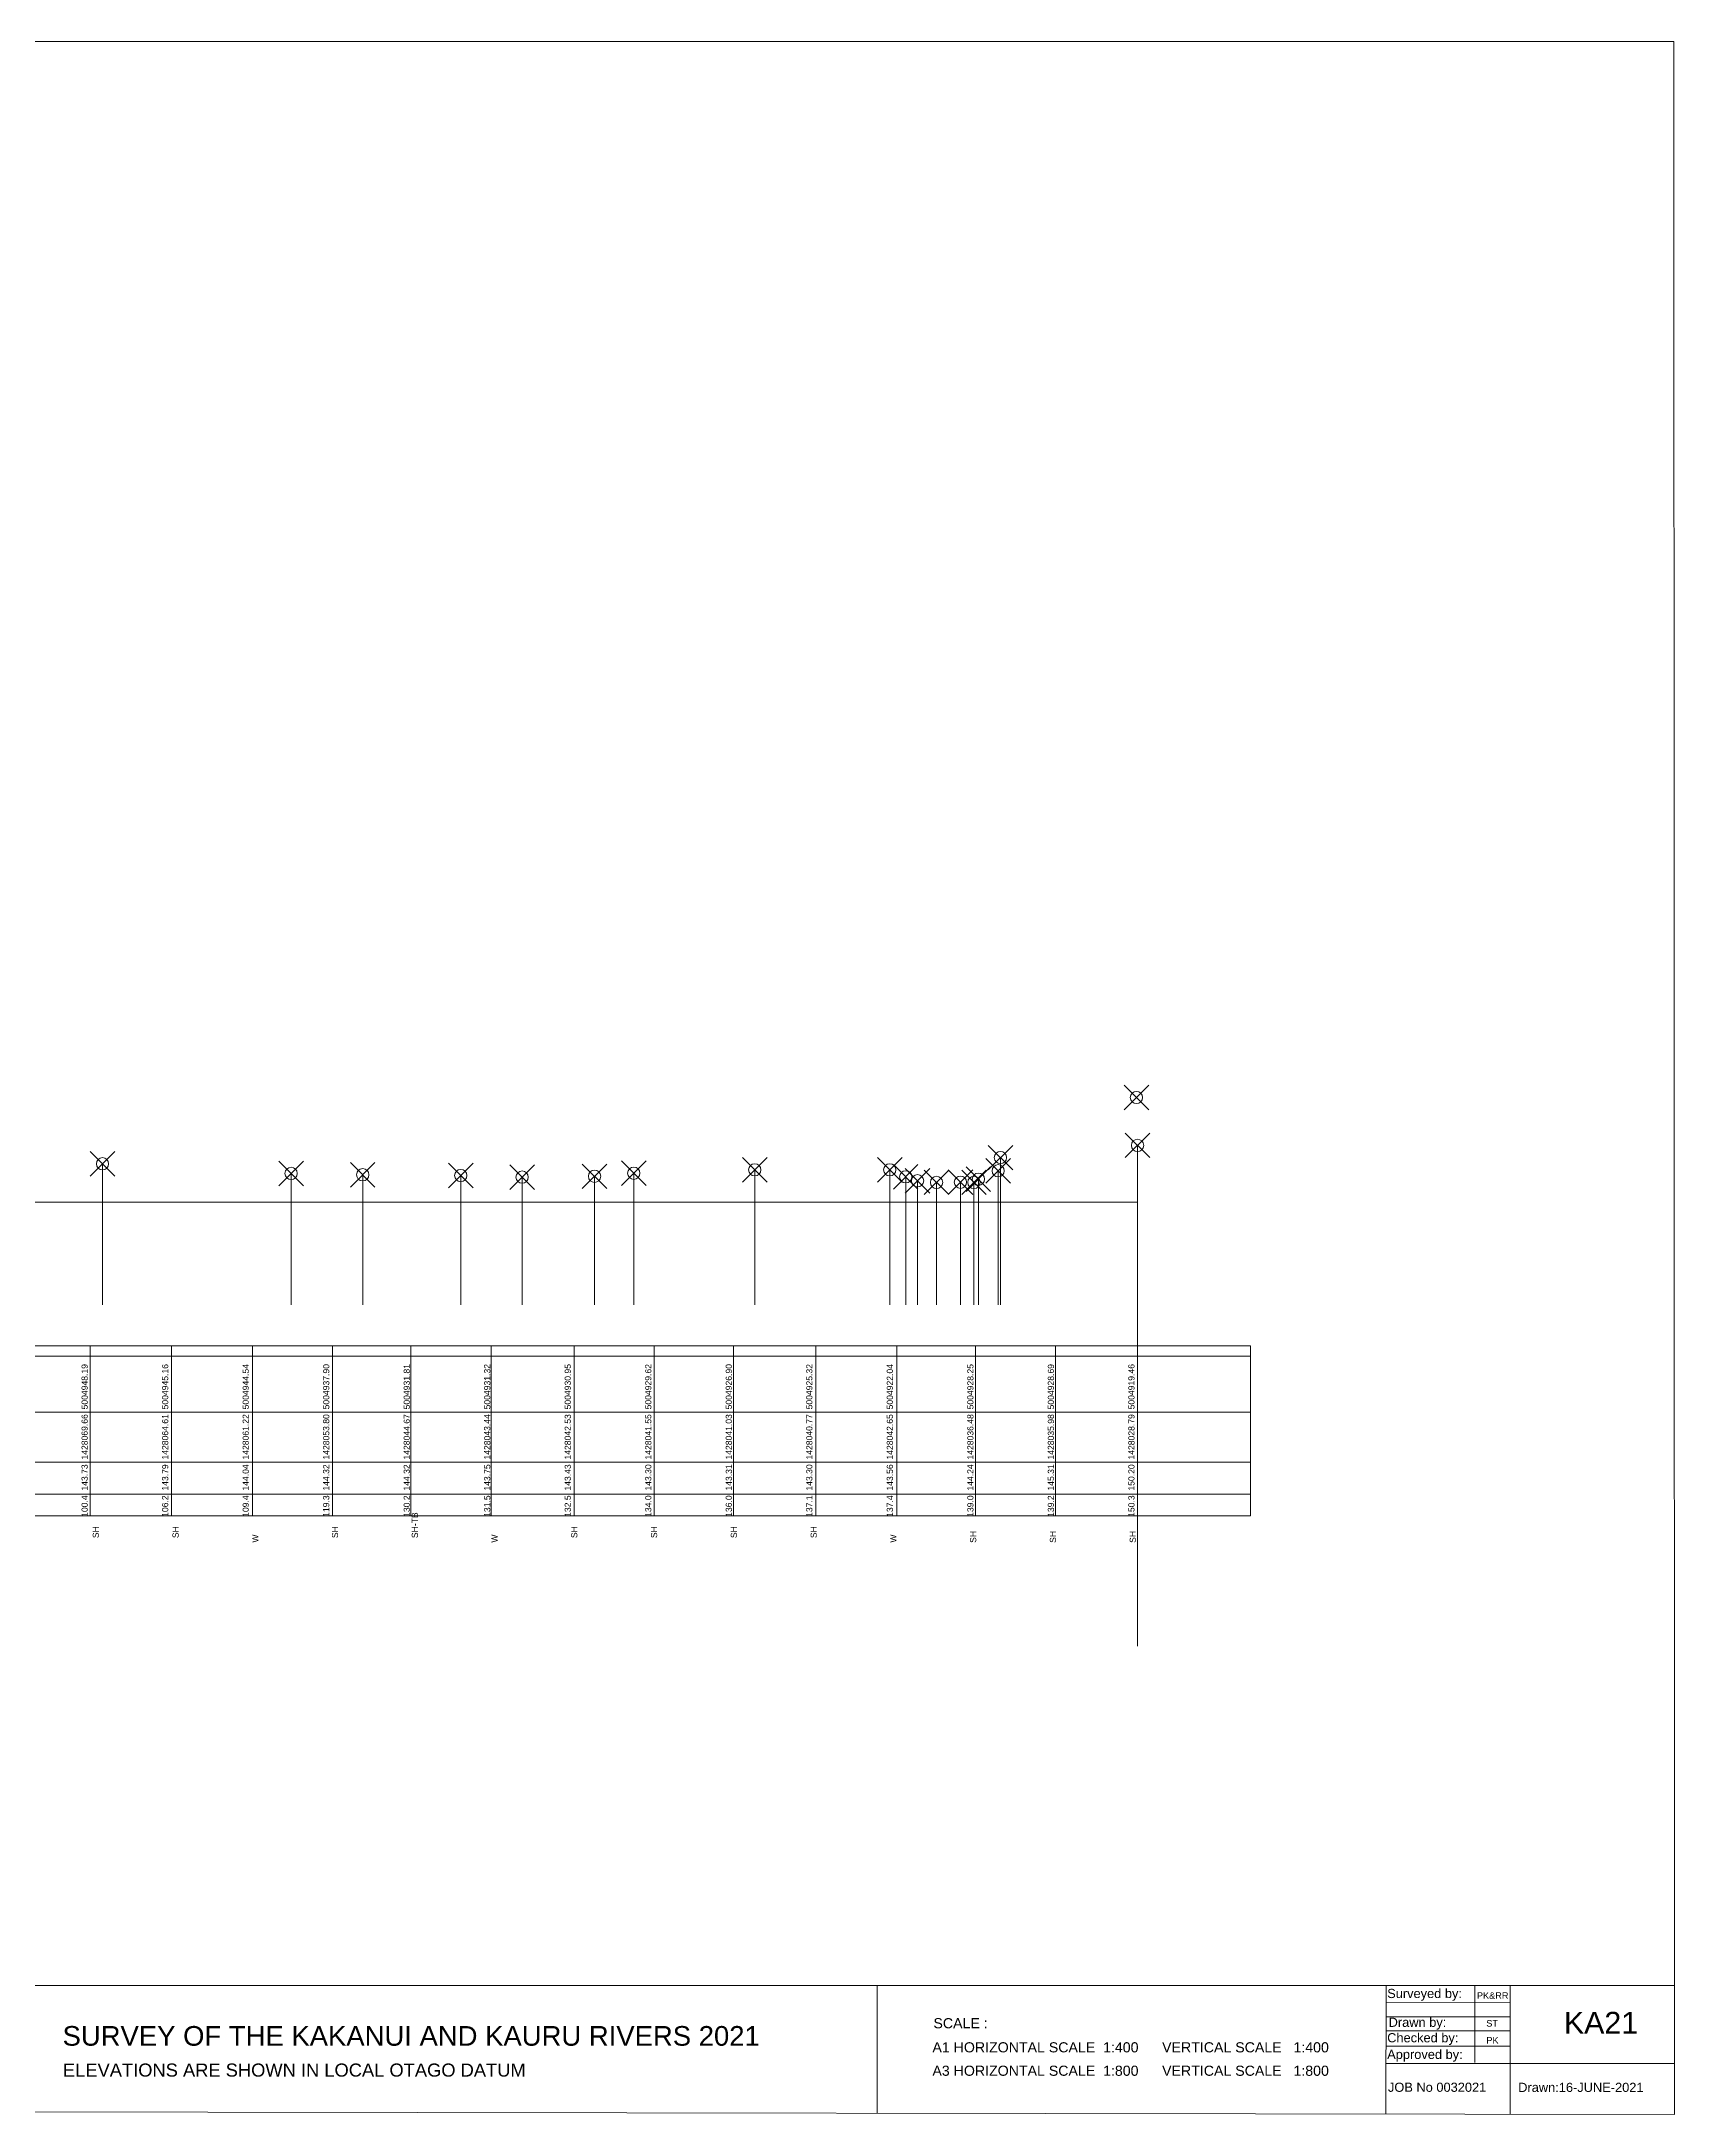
# Model space of a CAD drawing. Header units: millimetres. Extents: x -1728099 to 198647, y -76565 to 314873.
# Drawn here: x -389544 to -256809, y 67499 to 236074 of the extents above; entities that cross this region are included whole.
import ezdxf

# ---------------------------------------------------------------- set-up
doc = ezdxf.new("R2010")
doc.units = ezdxf.units.MM
doc.header["$PDMODE"] = 35
doc.header["$PDSIZE"] = 1000
doc.layers.get('0').update_dxf_attribs({"lineweight": 0})
doc.styles.get("Standard").update_dxf_attribs({"font": 'arial.ttf'})

# ---------------------------------------------------------------- blocks, each defined once
blk = doc.blocks.new('GeomaticsNZ TITLE BLOCK')
at = {"color": 7, "linetype": 'Continuous', "lineweight": 0}
for p, q in [((0, 1579.2), (2363.4, 1579.2)), ((2363.4, 1579.2), (2364, 94.9)), ((2364, 94.9), (0, 94.9)), ((15.9, 94.9), (2364, 94.9)), ((2364, 94.9), (382.6, 94.9)), ((1755.4, 94.9), (1755.4, -2.6)), ((2143.9, 94.9), (2143.7, -3)), ((2143.9, 81.9), (2238.6, 81.7)), ((2211.5, 94.9), (2211.5, 36.1)), ((2238.6, 94.8), (2238.6, -3.2)), ((2364, -3.5), (2364, 94.9)), ((2143.9, 71), (2238.6, 71)), ((2143.6, 60.4), (2238.6, 60.4)), ((2143.8, 48.6), (2238.6, 48.6)), ((2143.8, 35.4), (2364, 35.3)), ((0, 0), (2364, -3.5))]:
    blk.add_line(p, q, dxfattribs=at)
for s, p in [('PK&RR', (2213.2, 84.8)), ('ST', (2220.3, 63.6)), ('PK', (2220.4, 50.6))]:
    blk.add_text(s, height=5, dxfattribs=at).set_placement(p)
at = {"color": 7, "linetype": 'Continuous', "lineweight": 0, "attachment_point": 1}
for s, insert, char_height in [('{\\C256;Surveyed by:}', (2144.7, 92.4), 7), ('{\\C256;SURVEY OF THE KAKANUI AND KAURU RIVERS 2021}', (1133.8, 64), 15), ('{\\C256;Drawn by:}', (2145.8, 70.4), 7), ('{\\C256;Checked by:}', (2144.7, 58.6), 7), ('{\\C256;ELEVATIONS ARE SHOWN IN LOCAL OTAGO DATUM}', (1134.1, 35.4), 10), ('{\\C256;Approved by:}', (2144.7, 45.9), 7), ('{\\C256;JOB No 0032021}', (2145.3, 20.8), 7), ('{\\C256;Drawn:16-JUNE-2021}', (2244.7, 20.7), 7)]:
    blk.add_mtext_dynamic_manual_height_columns(s, width=3535.727, gutter_width=159, heights=[0], dxfattribs=dict(at, insert=insert, char_height=char_height))

msp = doc.modelspace()

# ---------------------------------------------------------------- linework, layer by layer
for p, q in [((-311597, 145310), (-311597, 141703)), ((-384583, 144811), (-384583, 141703)), ((-369251, 144031), (-369251, 141703)), ((-363437, 143921), (-363437, 141703)), ((-355469, 143851), (-355469, 141703)), ((-350478, 143731), (-350478, 141703)), ((-344592, 143791), (-344592, 141703)), ((-341401, 144040), (-341401, 141703)), ((-331572, 144320), (-331572, 141703)), ((-320598, 144320), (-320598, 141703)), ((-319300, 143750), (-319300, 141703)), ((-318335, 143430), (-318335, 141703)), ((-316789, 143300), (-316789, 141703)), ((-314853, 143310), (-314853, 141703)), ((-313750, 143300), (-313750, 141703)), ((-313394, 143560), (-313394, 141703)), ((-311784, 144240), (-311784, 141703)), ((-384583, 141703), (-384583, 133330)), ((-369251, 141703), (-369251, 133330)), ((-363437, 141703), (-363437, 133330)), ((-355469, 141703), (-355469, 133330)), ((-350478, 141703), (-350478, 133330)), ((-344592, 141703), (-344592, 133330)), ((-341401, 141703), (-341401, 133330)), ((-331572, 141703), (-331572, 133330)), ((-320598, 141703), (-320598, 133330)), ((-319300, 141703), (-319300, 133330)), ((-318335, 141703), (-318335, 133330)), ((-316789, 141703), (-316789, 133330)), ((-314853, 141703), (-314853, 133330)), ((-313750, 141703), (-313750, 133330)), ((-313394, 141703), (-313394, 133330)), ((-311784, 141703), (-311784, 133330)), ((-311597, 141703), (-311597, 133330)), ((-385583, 130000), (-385583, 116176)), ((-378973, 130000), (-378973, 116176)), ((-372383, 130000), (-372383, 116176)), ((-365879, 130000), (-365879, 116176)), ((-359533, 130000), (-359533, 116176)), ((-352980, 130000), (-352980, 116176)), ((-346258, 130000), (-346258, 116176)), ((-339753, 130000), (-339753, 116176)), ((-333306, 130000), (-333306, 116176)), ((-326594, 130000), (-326594, 116176)), ((-320010, 130000), (-320010, 116176)), ((-313637, 130000), (-313637, 116176)), ((-307128, 130000), (-307128, 116176))]:
    msp.add_line(p, q)
at = {"lineweight": 0}
for p, q in [((-300451, 146310), (-300451, 105580)), ((-475294, 141703), (-300451, 141703))]:
    msp.add_line(p, q, dxfattribs=at)
at = {"color": 7, "lineweight": 0, "transparency": 33554687}
for p, q in [((-484617, 130000), (-291281, 130000)), ((-484617, 129154), (-291281, 129154)), ((-484617, 124611), (-291281, 124611)), ((-484617, 120550), (-291281, 120550)), ((-484617, 117946), (-291281, 117946)), ((-484617, 116176), (-291281, 116176))]:
    msp.add_line(p, q, dxfattribs=at)
at = {"color": 7, "lineweight": 0}
msp.add_line((-291281, 130000), (-291281, 116176), dxfattribs=at)
at = {"color": 51, "lineweight": 0, "true_color": 0xf7f281}
for p in [(-300543, 150200), (-300451, 146310), (-384583, 144811), (-369251, 144031), (-341401, 144040), (-331572, 144320), (-320598, 144320), (-311784, 144240), (-311597, 145310), (-363437, 143921), (-355469, 143851), (-350478, 143731), (-344592, 143791), (-319300, 143750), (-318335, 143430), (-316789, 143300), (-314853, 143310), (-313750, 143300), (-313394, 143560)]:
    msp.add_point(p, dxfattribs=at)

# ---------------------------------------------------------------- block references
at = {"color": 7, "lineweight": 0, "xscale": 106.5053773992074, "yscale": 106.5053773992074, "zscale": 106.5053773992074}
msp.add_blockref('GeomaticsNZ TITLE BLOCK', (-508586, 67877), dxfattribs=at)

# ---------------------------------------------------------------- texts
for s, p in [('100.4  143.73  1428069.66  5004948.19', (-385787, 116100)), ('106.2  143.79  1428064.61  5004945.16', (-379242, 116100)), ('109.4  144.04  1428061.22  5004944.54', (-372697, 116100)), ('119.3  144.32  1428053.80  5004937.90', (-366152, 116100)), ('130.2  144.32  1428044.67  5004931.81', (-359607, 116100)), ('131.5  143.75  1428043.44  5004931.32', (-353063, 116100)), ('132.5  143.43  1428042.53  5004930.95', (-346518, 116100)), ('134.0  143.30  1428041.55  5004929.62', (-339973, 116100)), ('136.0  143.31  1428041.03  5004926.90', (-333428, 116100)), ('137.1  143.30  1428040.77  5004925.32', (-326883, 116100)), ('137.4  143.56  1428042.65  5004922.04', (-320338, 116100)), ('139.0  144.24  1428036.48  5004928.25', (-313793, 116100)), ('139.2  145.31  1428035.98  5004928.69', (-307248, 116100)), ('150.3  150.20  1428028.79  5004919.46', (-300703, 116100))]:
    msp.add_text(s, height=500, rotation=90).set_placement(p)
at = {"color": 51, "lineweight": 0, "true_color": 0xf7f281}
for s, p in [('    SH-TB', (-358949, 113596)), ('    SH', (-384882, 113596)), ('    SH', (-378394, 113596)), ('  W', (-371915, 113619)), ('    SH', (-365436, 113596)), ('  W', (-352470, 113619)), ('    SH', (-345990, 113596)), ('    SH', (-339503, 113596)), ('    SH', (-333015, 113596)), ('    SH', (-326528, 113596)), ('  W', (-320049, 113619)), ('  SH', (-313570, 113596)), ('  SH', (-307082, 113596)), ('  SH', (-300595, 113596))]:
    msp.add_text(s, height=500, rotation=90, dxfattribs=at).set_placement(p)
at = {"color": 7, "lineweight": 0}
for s, height, p in [('KA21', 1764.8, (-265799, 74084)), ('SCALE :  ', 823.6, (-317045, 74514)), ('A1 HORIZONTAL SCALE  1:400      VERTICAL SCALE   1:400 ', 823.57, (-317127, 72554)), ('A3 HORIZONTAL SCALE  1:800      VERTICAL SCALE   1:800', 823.57, (-317127, 70650))]:
    msp.add_text(s, height=height, dxfattribs=at).set_placement(p)

doc.saveas('drawing.dxf')
